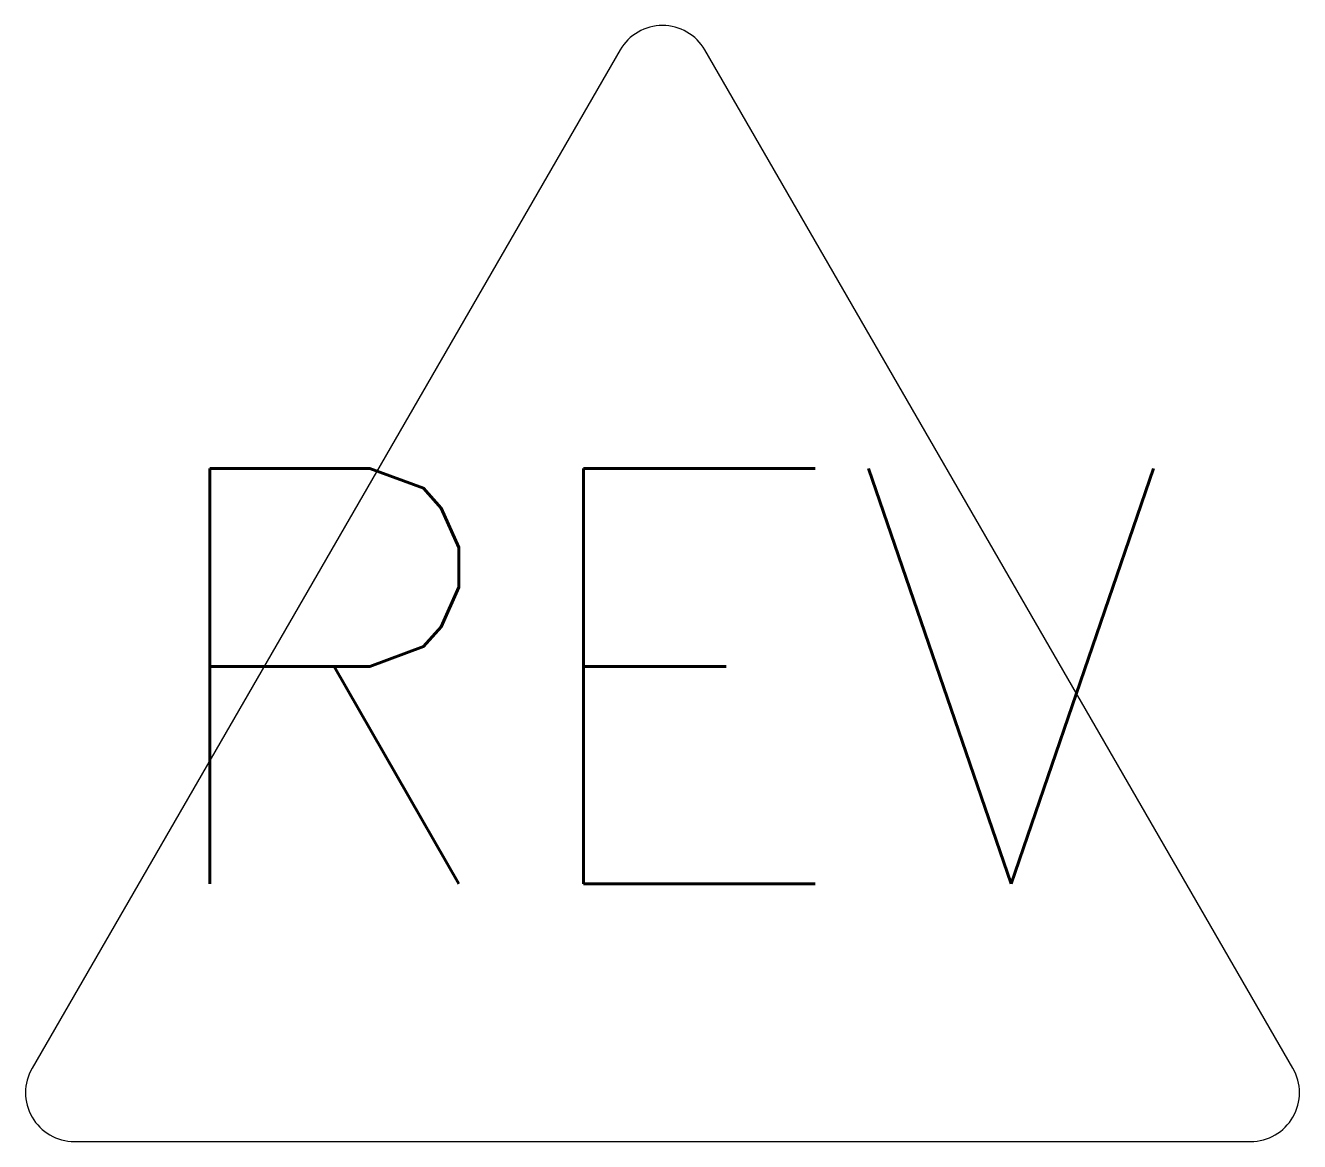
# Model space of a CAD drawing. Header units: millimetres. Extents: x 434.59 to 438.89, y 470.44 to 474.2.
import ezdxf
from ezdxf.enums import TextEntityAlignment as Align

# ---------------------------------------------------------------- set-up
doc = ezdxf.new("R2010")
doc.units = ezdxf.units.MM
doc.header["$MEASUREMENT"] = 0
doc.layers.get('0').update_dxf_attribs({"linetype": 'CONTINUOUS'})
doc.styles.add('romans', font='romans.shx', dxfattribs={"width": 0.9})

msp = doc.modelspace()

# ---------------------------------------------------------------- linework, layer by layer
at = {"color": 1, "linetype": 'Continuous', "lineweight": 30}
msp.add_lwpolyline([(436.5981, 474.1191), (434.6166, 470.687, 0.57735), (434.7593, 470.4399), (438.7223, 470.4399, 0.57735), (438.865, 470.687), (436.8835, 474.1191, 0.57735)], format="xyb", close=True, dxfattribs=at)

# ---------------------------------------------------------------- texts
at = {"color": 1, "linetype": 'Continuous', "lineweight": 30, "style": 'romans'}
msp.add_attdef('REV', text='', height=1.4, dxfattribs=at).set_placement((436.7151, 472.0081), align=Align.MIDDLE_CENTER)

doc.saveas('drawing.dxf')
